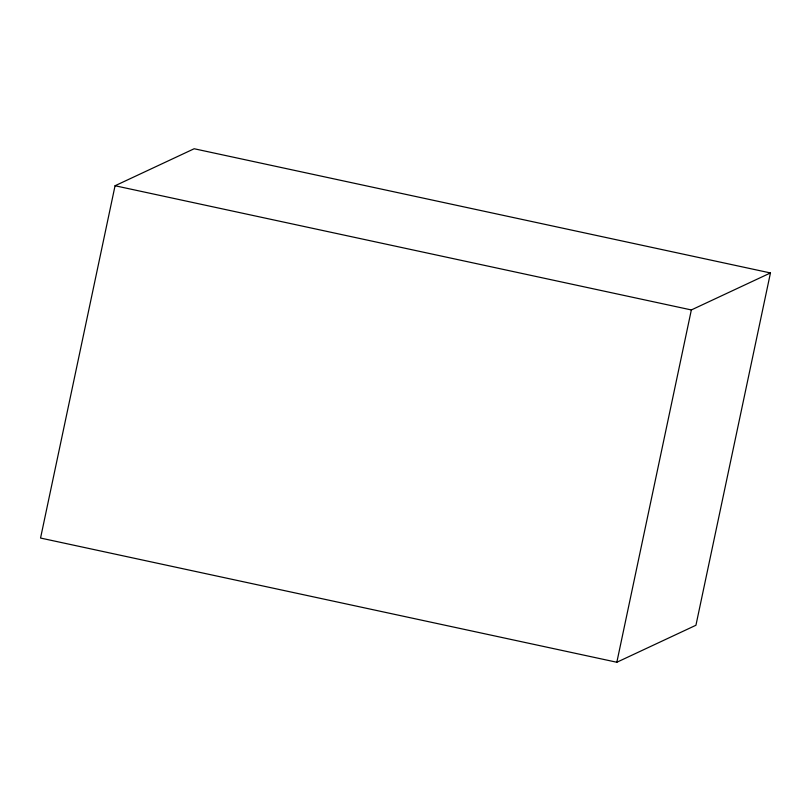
<?xml version="1.0" encoding="UTF-8"?>
<svg xmlns="http://www.w3.org/2000/svg" width="811" height="811" viewBox="0 0 811 811"><rect width="100%" height="100%" fill="white"/><g stroke="black" fill="none" stroke-linecap="round" stroke-linejoin="round"><path stroke-width="1.22" d="M115.061 185.749L40.55 538.048L616.836 662.252L695.939 625.251L770.45 272.952L194.164 148.748L115.061 185.749L691.347 309.944L770.45 272.952M616.836 662.252L691.347 309.944"/></g></svg>
